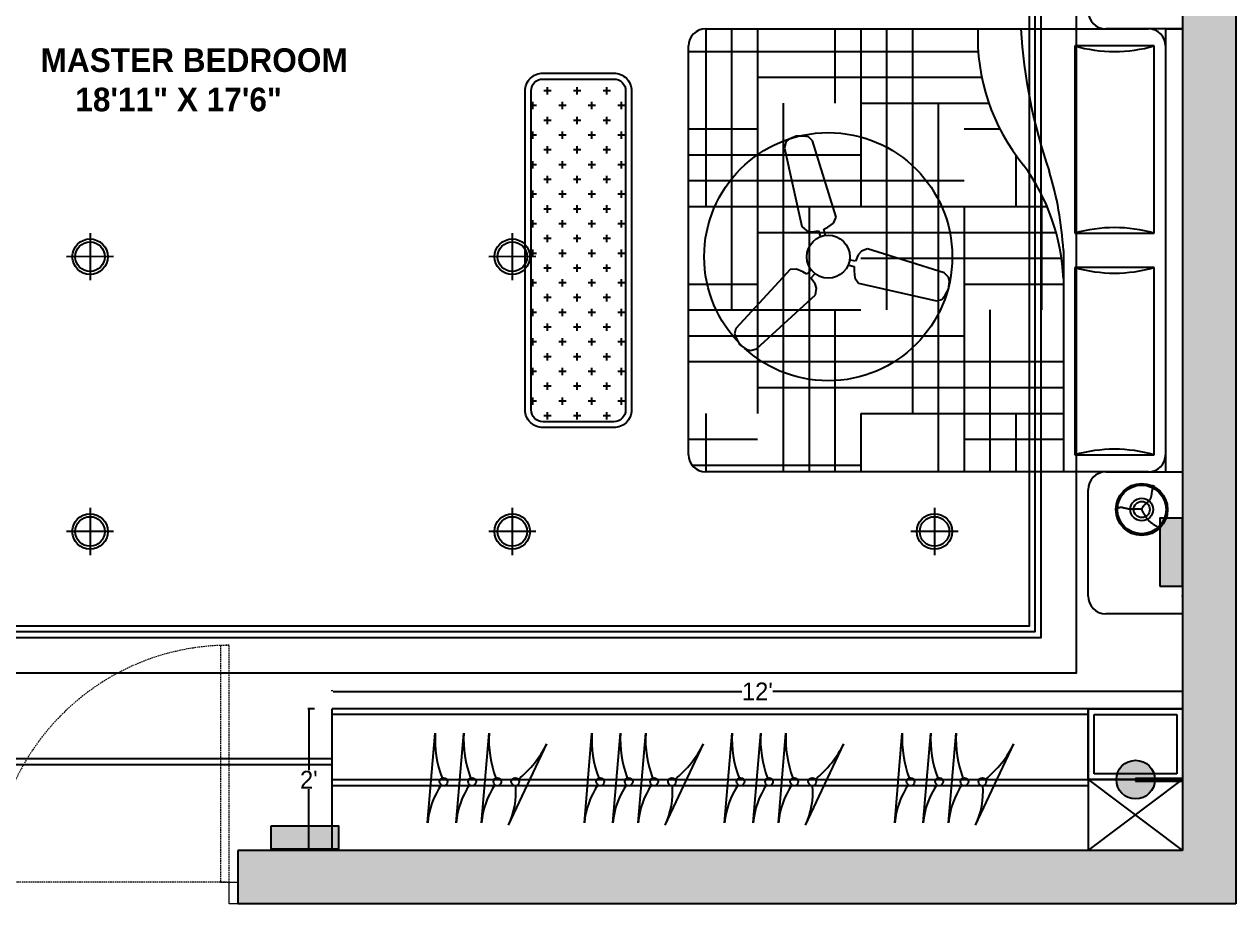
# Model space of a CAD drawing. Header units: inches. Extents: x 9636 to 21597, y -10243 to 557.
# Drawn here: x 16466.8 to 16672, y -7645.7 to -7496.8 of the extents above; entities that cross this region are included whole.
import ezdxf

# ---------------------------------------------------------------- set-up
doc = ezdxf.new("R2010")
doc.units = ezdxf.units.IN
doc.header["$MEASUREMENT"] = 0
doc.linetypes.add('DASHED2', pattern=[0.375, 0.25, -0.125])
doc.linetypes.add('HIDDEN', pattern=[0.375, 0.25, -0.125])
for name, color, linetype in [('A-Door-Frame', 1, 'Continuous'), ('A-Door-Swing', 8, 'HIDDEN'), ('IEL-HATCH-002', 7, 'Continuous'), ('TEFRİŞ', 11, 'Continuous'), ('THIET-BI', 21, 'Continuous')]:
    doc.layers.add(name, color=color, linetype=linetype)
doc.layers.add('Furniture', color=251, linetype='Continuous', lineweight=18)
doc.styles.add('HEMI', font='stylu.ttf')
doc.styles.add('MtXpl_Stylus_BT', font='')
doc.styles.get('MtXpl_Stylus_BT').set_extended_font_data('Stylus BT', bold=True)
pattern_1 = [(360, (11802.7, -2783.5), (744, 744), [744, -744]), (360, (11802.7, -2907.5), (744, 744), [744, -744]), (360, (11802.7, -3031.5), (744, 744), [744, -744]), (360, (11802.7, -3155.5), (744, 744), [744, -744]), (360, (11802.7, -3279.5), (744, 744), [744, -744]), (360, (11802.7, -3403.5), (744, 744), [744, -744]), (360, (11802.7, -3527.5), (744, 744), [744, -744]), (270, (12546.7, -2783.5), (-744, -744), [744, -744]), (270, (12670.7, -2783.5), (-744, -744), [744, -744]), (270, (12794.7, -2783.5), (-744, -744), [744, -744]), (270, (12918.7, -2783.5), (-744, -744), [744, -744]), (270, (13042.7, -2783.5), (-744, -744), [744, -744]), (270, (13166.7, -2783.5), (-744, -744), [744, -744]), (270, (13290.7, -2783.5), (-744, -744), [744, -744])]

# ---------------------------------------------------------------- blocks, each defined once
blk = doc.blocks.new('bhtrht')
at = {"layer": 'IEL-HATCH-002', "true_color": 0x939598, "transparency": 33554687}
h = blk.add_hatch(color=252, dxfattribs=at)
h.dxf.hatch_style = 1
h.paths.add_polyline_path([(12208.66, -5928.51), (12166.16, -5928.51), (12166.16, -6030.51), (12169.83, -6030.51), (12175.16, -6030.51), (12175.16, -5942.51), (12180.16, -5942.51), (12180.16, -5937.51), (12208.66, -5937.51)])
h.paths.add_polyline_path([(12316.66, -5928.51), (12292.66, -5928.51), (12292.66, -5937.51), (12316.66, -5937.51)])
h.paths.add_polyline_path([(12395.16, -5928.51), (12316.66, -5928.51), (12316.66, -6147.51), (12323.16, -6147.51), (12323.16, -5937.51), (12395.16, -5937.51)])
h.paths.add_polyline_path([(12424.16, -6147.51), (12400.16, -6147.51), (12400.16, -6033.51), (12396.5, -6033.51), (12395.16, -6033.51), (12395.16, -6147.51), (12323.16, -6147.51), (12316.66, -6147.51), (12316.66, -6156.51), (12323.16, -6156.51), (12395.16, -6156.51), (12424.16, -6156.51), (12424.16, -6152.84)])
h.paths.add_polyline_path([(12316.66, -6147.51), (12175.16, -6147.51), (12175.16, -6127.81), (12175.16, -6084.51), (12184.66, -6084.51), (12184.66, -6079.51), (12175.16, -6079.51), (12175.16, -6072.51), (12166.16, -6072.51), (12166.16, -6156.51), (12316.66, -6156.51)])
h.paths.add_polyline_path([(12636.16, -5928.51), (12606.56, -5928.51), (12606.56, -5937.51), (12627.16, -5937.51), (12627.16, -6129.51), (12627.16, -6135.51), (12627.16, -6147.51), (12467.16, -6147.51), (12467.16, -6156.51), (12636.16, -6156.51)])
h.paths.add_polyline_path([(12514.56, -5928.51), (12496.56, -5928.51), (12496.56, -5937.51), (12514.56, -5937.51)], flags=17)
h.paths.add_polyline_path([(12423.56, -5928.51), (12395.16, -5928.51), (12395.16, -6003.51), (12400.16, -6003.51), (12400.16, -5937.51), (12423.56, -5937.51)])
h = blk.add_hatch(dxfattribs=at)
h.set_pattern_fill('AR-PARQ1', color=252, scale=62, angle=-90)
h.set_pattern_definition(pattern_1)
h.paths.add_polyline_path([(12606.97, -6083.44), (12606.97, -6050.75, 0.147224), (12600.24, -6031.52, -0.185244), (12592.49, -6008.44), (12546.39, -6008.44, 0.414214), (12543.51, -6011.32), (12543.51, -6080.55, 0.414214), (12546.39, -6083.44)])
h = blk.add_hatch(dxfattribs=at)
h.set_pattern_fill('AR-PARQ1', color=252, scale=62, angle=-90)
h.set_pattern_definition(pattern_1)
h.paths.add_polyline_path([(12606.97, -6083.44), (12606.97, -6050.75, 0.147224), (12600.24, -6031.52, -0.185244), (12592.49, -6008.44), (12546.39, -6008.44, 0.414214), (12543.51, -6011.32), (12543.51, -6080.55, 0.414214), (12546.39, -6083.44)])
h = blk.add_hatch(dxfattribs=at)
h.set_pattern_fill('CROSS', color=252, scale=10, angle=90)
h.set_pattern_definition([(90, (13250.4628, -9323.7388), (-2.5, 2.5), [1.25, -3.75]), (180, (13251.0878, -9323.1138), (-2.5, -2.5), [1.25, -3.75])])
h.paths.add_polyline_path([(12518.85, -6016.94, 0.414214), (12516.85, -6018.94), (12516.85, -6072.94, 0.414214), (12518.85, -6074.94), (12530.85, -6074.94, 0.414214), (12532.85, -6072.94), (12532.85, -6018.94, 0.414214), (12530.85, -6016.94)])
at = {"color": 252, "true_color": 0x939598}
for p, q in [((12636.16, -5928.51), (12636.16, -6156.51)), ((12627.16, -5937.51), (12627.16, -6129.51)), ((12627.16, -5984.44), (12627.16, -6008.44)), ((12627.16, -6008.44), (12614.16, -6008.44)), ((12614.16, -6083.44), (12627.16, -6083.44)), ((12627.16, -6083.44), (12627.16, -6107.44)), ((12611.16, -6104.44), (12611.16, -6086.44)), ((12627.16, -6104.44), (12627.16, -6104.32)), ((12627.16, -6107.44), (12614.16, -6107.44)), ((12483.16, -6120.51), (12483.16, -6120.39)), ((12483.34, -6120.57), (12552.54, -6120.57)), ((12626.98, -6120.57), (12557.78, -6120.57)), ((12480.16, -6123.51), (12479.03, -6123.51)), ((12627.16, -6123.51), (12483.16, -6123.51)), ((12483.16, -6147.51), (12483.16, -6123.51)), ((12611.16, -6123.51), (12611.16, -6147.51)), ((12611.16, -6123.51), (12627.16, -6123.51)), ((12611.16, -6135.51), (12611.16, -6123.51)), ((12627.16, -6123.51), (12627.16, -6147.51)), ((12627.16, -6123.51), (12627.16, -6135.51)), ((12479.21, -6123.69), (12479.21, -6133.89)), ((12611.16, -6124.51), (12483.16, -6124.51)), ((12612.16, -6124.51), (12626.16, -6124.51)), ((12612.16, -6134.51), (12612.16, -6124.51)), ((12626.16, -6124.51), (12626.16, -6134.51)), ((12483.16, -6135.51), (12627.16, -6135.51)), ((12627.16, -6135.51), (12611.16, -6135.51)), ((12611.16, -6147.51), (12627.16, -6135.51)), ((12611.16, -6135.51), (12627.16, -6147.51)), ((12626.16, -6134.51), (12612.16, -6134.51)), ((12479.21, -6147.33), (12479.21, -6137.13)), ((12483.16, -6136.51), (12611.16, -6136.51)), ((12627.16, -6147.51), (12467.16, -6147.51)), ((12467.16, -6147.51), (12467.16, -6156.51)), ((12480.16, -6147.51), (12479.03, -6147.51)), ((12636.16, -6156.51), (12467.16, -6156.51))]:
    blk.add_line(p, q, dxfattribs=at)
at = {"color": 252, "linetype": 'ByBlock', "true_color": 0x939598}
for p, q in [((12546.39, -6008.44), (12621.39, -6008.44)), ((12624.28, -6008.44), (12624.28, -6083.44)), ((12624.28, -6008.44), (12627.16, -6008.44)), ((12627.16, -6008.44), (12627.16, -6083.44)), ((12543.51, -6080.55), (12543.51, -6011.32)), ((12622.36, -6011.32), (12608.89, -6011.32)), ((12608.89, -6011.32), (12608.89, -6043.05)), ((12622.36, -6043.05), (12622.36, -6011.32)), ((12608.89, -6043.05), (12622.36, -6043.05)), ((12606.97, -6045.94), (12606.97, -6083.44)), ((12608.89, -6048.82), (12608.89, -6080.55)), ((12622.36, -6048.82), (12608.89, -6048.82)), ((12622.36, -6080.55), (12622.36, -6048.82)), ((12608.89, -6080.55), (12622.36, -6080.55)), ((12621.39, -6083.44), (12546.39, -6083.44)), ((12624.28, -6083.44), (12627.16, -6083.44))]:
    blk.add_line(p, q, dxfattribs=at)
at = {"color": 252, "true_color": 0x939598}
for points in [[(12518.85, -6015.94), (12530.85, -6015.94, -0.414214), (12533.85, -6018.94), (12533.85, -6072.94, -0.414214), (12530.85, -6075.94), (12518.85, -6075.94, -0.414214), (12515.85, -6072.94), (12515.85, -6018.94, -0.414214)], [(12518.85, -6016.94), (12530.85, -6016.94, -0.414214), (12532.85, -6018.94), (12532.85, -6072.94, -0.414214), (12530.85, -6074.94), (12518.85, -6074.94, -0.414214), (12516.85, -6072.94), (12516.85, -6018.94, -0.414214)]]:
    blk.add_lwpolyline(points, format="xyb", close=True, dxfattribs=at)
for centre, start, end in [((12614.16, -6005.44), 180, 270), ((12614.16, -6086.44), 90, 180), ((12614.16, -6104.44), 180, 270)]:
    blk.add_arc(centre, 3, start, end, dxfattribs=at)
at = {"color": 252, "linetype": 'ByBlock', "true_color": 0x939598}
for centre, radius, start, end in [((12546.39, -6011.32), 2.88, 90, 180), ((12626.44, -6009.88), 33.98, 177.5673, 219.5461), ((12688.3, -6003.23), 88.69, 183.3665, 199.2534), ((12621.39, -6011.32), 2.88, 0, 90), ((12615.62, -5988.25), 24.04, 253.7398, 286.2602), ((12571.66, -6052.31), 35.35, 2.5398, 36.0403), ((12549.48, -6049.26), 57.59, 3.3065, 16.9429), ((12615.62, -6066.13), 24.04, 73.7398, 106.2602), ((12615.62, -6025.75), 24.04, 253.7398, 286.2602), ((12615.62, -6103.63), 24.04, 73.7398, 106.2602), ((12546.39, -6080.55), 2.88, 180, 270), ((12621.39, -6080.55), 2.88, 270, 0)]:
    blk.add_arc(centre, radius, start, end, dxfattribs=at)
at = {"color": 252, "true_color": 0x939598}
for points in [[(12626.98, -6104.47), (12626.98, -6104.53), (12627.16, -6104.5)], [(12483.34, -6120.54), (12483.34, -6120.6), (12483.16, -6120.57)], [(12479.18, -6123.69), (12479.24, -6123.69), (12479.21, -6123.51)], [(12479.18, -6147.33), (12479.24, -6147.33), (12479.21, -6147.51)]]:
    blk.add_solid(points, dxfattribs=at)
at = {"layer": 'A-Door-Frame', "color": 252, "lineweight": 5, "true_color": 0x939598}
blk.add_line((12467.16, -6156.51), (12467.16, -6152.84), dxfattribs=at)
blk.add_lwpolyline([(12467.16, -6156.51), (12465.7, -6156.51), (12465.7, -6152.84), (12467.16, -6152.84)], dxfattribs=at)
at = {"layer": 'A-Door-Swing', "color": 252, "linetype": 'DASHED2', "lineweight": 5, "true_color": 0x939598}
blk.add_line((12465.34, -6152.84), (12425.27, -6152.84), dxfattribs=at)
blk.add_lwpolyline([(12465.7, -6152.84), (12465.7, -6112.78), (12464.23, -6112.78), (12464.23, -6152.84)], close=True, dxfattribs=at)
blk.add_arc((12465.7, -6152.84), 40.07, 90, 180, dxfattribs=at)
at = {"layer": 'Furniture', "color": 252, "lineweight": -2, "true_color": 0x939598}
for p, q in [((12499.33, -6142.82), (12500.61, -6127.62)), ((12504.16, -6142.82), (12505.44, -6127.62)), ((12508.44, -6142.82), (12509.72, -6127.62)), ((12525.86, -6142.82), (12527.15, -6127.62)), ((12530.69, -6142.82), (12531.97, -6127.62)), ((12534.97, -6142.82), (12536.25, -6127.62)), ((12549.61, -6142.82), (12550.9, -6127.62)), ((12554.44, -6142.82), (12555.72, -6127.62)), ((12558.72, -6142.82), (12560, -6127.62)), ((12578.42, -6142.82), (12579.7, -6127.62)), ((12583.25, -6142.82), (12584.53, -6127.62)), ((12587.53, -6142.82), (12588.81, -6127.62)), ((12513.02, -6143.24), (12519.51, -6129.43)), ((12539.55, -6143.24), (12546.04, -6129.43)), ((12563.3, -6143.24), (12569.79, -6129.43)), ((12592.11, -6143.24), (12598.6, -6129.43))]:
    blk.add_line(p, q, dxfattribs=at)
for centre in [(12502.02, -6135.87), (12506.85, -6135.87), (12511.13, -6135.87), (12514.17, -6135.87), (12528.56, -6135.87), (12533.38, -6135.87), (12537.66, -6135.87), (12540.7, -6135.87), (12552.3, -6135.87), (12557.13, -6135.87), (12561.41, -6135.87), (12564.45, -6135.87), (12581.11, -6135.87), (12585.94, -6135.87), (12590.22, -6135.87), (12593.25, -6135.87)]:
    blk.add_circle(centre, 0.673, dxfattribs=at)
for centre, radius, start, end in [((12519.2, -6128.69), 18.62, 176.6903, 200.6016), ((12524.03, -6128.69), 18.62, 176.6903, 200.6016), ((12528.31, -6128.69), 18.62, 176.6903, 200.6016), ((12545.73, -6128.69), 18.62, 176.6903, 200.6016), ((12550.56, -6128.69), 18.62, 176.6903, 200.6016), ((12554.84, -6128.69), 18.62, 176.6903, 200.6016), ((12569.48, -6128.69), 18.62, 176.6903, 200.6016), ((12574.31, -6128.69), 18.62, 176.6903, 200.6016), ((12578.59, -6128.69), 18.62, 176.6903, 200.6016), ((12598.29, -6128.69), 18.62, 176.6903, 200.6016), ((12603.12, -6128.69), 18.62, 176.6903, 200.6016), ((12607.4, -6128.69), 18.62, 176.6903, 200.6016), ((12502.88, -6121.07), 18.62, 309.3984, 333.3097), ((12529.41, -6121.07), 18.62, 309.3984, 333.3097), ((12553.16, -6121.07), 18.62, 309.3984, 333.3097), ((12581.97, -6121.07), 18.62, 309.3984, 333.3097), ((12512.48, -6143.91), 13.19, 145.3487, 175.2486), ((12517.3, -6143.91), 13.19, 145.3487, 175.2486), ((12521.58, -6143.91), 13.19, 145.3487, 175.2486), ((12501.09, -6137.61), 13.19, 334.7514, 4.6513), ((12539.01, -6143.91), 13.19, 145.3487, 175.2486), ((12543.84, -6143.91), 13.19, 145.3487, 175.2486), ((12548.12, -6143.91), 13.19, 145.3487, 175.2486), ((12527.62, -6137.61), 13.19, 334.7514, 4.6513), ((12562.76, -6143.91), 13.19, 145.3487, 175.2486), ((12567.59, -6143.91), 13.19, 145.3487, 175.2486), ((12571.87, -6143.91), 13.19, 145.3487, 175.2486), ((12551.37, -6137.61), 13.19, 334.7514, 4.6513), ((12591.57, -6143.91), 13.19, 145.3487, 175.2486), ((12596.39, -6143.91), 13.19, 145.3487, 175.2486), ((12600.67, -6143.91), 13.19, 145.3487, 175.2486), ((12580.18, -6137.61), 13.19, 334.7514, 4.6513)]:
    blk.add_arc(centre, radius, start, end, dxfattribs=at)
at = {"layer": 'IEL-HATCH-002', "color": 252, "linetype": 'Continuous', "true_color": 0x939598, "transparency": 33554687}
for p, q in [((12546.41, -6008.44), (12546.41, -6038.52)), ((12550.79, -6008.44), (12550.79, -6056.02)), ((12555.16, -6008.44), (12555.16, -6073.52)), ((12568.29, -6008.44), (12568.29, -6021.02)), ((12572.66, -6008.44), (12572.66, -6038.52)), ((12577.04, -6008.44), (12577.04, -6056.02)), ((12581.41, -6008.44), (12581.41, -6073.52)), ((12543.51, -6012.27), (12592.55, -6012.27)), ((12555.16, -6016.64), (12593.14, -6016.64)), ((12559.54, -6021.02), (12559.54, -6083.44)), ((12572.66, -6021.02), (12594.34, -6021.02)), ((12585.79, -6021.02), (12585.79, -6083.44)), ((12543.51, -6025.39), (12555.16, -6025.39)), ((12590.16, -6025.39), (12596.21, -6025.39)), ((12543.51, -6029.77), (12572.66, -6029.77)), ((12598.91, -6029.8), (12598.91, -6038.52)), ((12543.51, -6034.14), (12590.16, -6034.14)), ((12603.29, -6036.54), (12603.29, -6056.02)), ((12543.51, -6038.52), (12604.2, -6038.52)), ((12563.91, -6038.52), (12563.91, -6083.44)), ((12590.16, -6038.52), (12590.16, -6083.44)), ((12555.16, -6042.89), (12605.73, -6042.89)), ((12572.66, -6047.27), (12606.64, -6047.27)), ((12543.51, -6051.64), (12555.16, -6051.64)), ((12590.16, -6051.64), (12606.97, -6051.64)), ((12543.51, -6056.02), (12572.66, -6056.02)), ((12568.29, -6056.02), (12568.29, -6083.44)), ((12594.54, -6056.02), (12594.54, -6083.44)), ((12543.51, -6060.39), (12590.16, -6060.39)), ((12543.51, -6064.77), (12606.97, -6064.77)), ((12555.16, -6069.14), (12606.97, -6069.14)), ((12546.41, -6073.52), (12546.41, -6083.44)), ((12572.66, -6073.52), (12572.66, -6083.44)), ((12572.66, -6073.52), (12606.97, -6073.52)), ((12598.91, -6073.52), (12598.91, -6083.44)), ((12543.51, -6077.89), (12555.16, -6077.89)), ((12590.16, -6077.89), (12606.97, -6077.89)), ((12544.07, -6082.27), (12572.66, -6082.27))]:
    blk.add_line(p, q, dxfattribs=at)
at = {"layer": 'TEFRİŞ', "color": 252, "linetype": 'Continuous', "true_color": 0x939598}
for p, q in [((12622.02, -6086.63), (12622.04, -6086.54)), ((12622.02, -6086.63), (12622.04, -6086.54)), ((12622.04, -6086.54), (12622.06, -6086.46)), ((12622.04, -6086.54), (12622.06, -6086.46)), ((12622.06, -6086.46), (12622.08, -6086.37)), ((12622.06, -6086.46), (12622.08, -6086.37)), ((12622.08, -6086.37), (12622.11, -6086.27)), ((12622.08, -6086.37), (12622.11, -6086.27)), ((12622.11, -6086.27), (12622.14, -6086.18)), ((12622.11, -6086.27), (12622.14, -6086.18)), ((12622.14, -6086.18), (12622.17, -6086.08)), ((12622.14, -6086.18), (12622.17, -6086.08)), ((12622.17, -6086.08), (12622.21, -6085.98)), ((12622.17, -6086.08), (12622.21, -6085.98)), ((12622.21, -6085.98), (12622.25, -6085.89)), ((12622.21, -6085.98), (12622.25, -6085.89)), ((12622.25, -6085.89), (12622.29, -6085.8)), ((12622.25, -6085.89), (12622.29, -6085.8)), ((12622.29, -6085.8), (12622.34, -6085.72)), ((12622.29, -6085.8), (12622.34, -6085.72)), ((12622.34, -6085.72), (12622.39, -6085.65)), ((12622.34, -6085.72), (12622.39, -6085.65)), ((12621.02, -6088.73), (12621.11, -6088.65)), ((12621.02, -6088.73), (12621.11, -6088.65)), ((12621.11, -6088.65), (12621.19, -6088.58)), ((12621.11, -6088.65), (12621.19, -6088.58)), ((12621.19, -6088.58), (12621.27, -6088.51)), ((12621.19, -6088.58), (12621.27, -6088.51)), ((12621.27, -6088.51), (12621.35, -6088.44)), ((12621.27, -6088.51), (12621.35, -6088.44)), ((12621.35, -6088.44), (12621.42, -6088.37)), ((12621.35, -6088.44), (12621.42, -6088.37)), ((12621.42, -6088.37), (12621.49, -6088.3)), ((12621.42, -6088.37), (12621.49, -6088.3)), ((12621.49, -6088.3), (12621.55, -6088.24)), ((12621.49, -6088.3), (12621.55, -6088.24)), ((12621.55, -6088.24), (12621.6, -6088.17)), ((12621.55, -6088.24), (12621.6, -6088.17)), ((12621.6, -6088.17), (12621.65, -6088.1)), ((12621.6, -6088.17), (12621.65, -6088.1)), ((12621.65, -6088.1), (12621.7, -6088.03)), ((12621.65, -6088.1), (12621.7, -6088.03)), ((12621.7, -6088.03), (12621.73, -6087.96)), ((12621.7, -6088.03), (12621.73, -6087.96)), ((12621.73, -6087.96), (12621.77, -6087.89)), ((12621.73, -6087.96), (12621.77, -6087.89)), ((12621.77, -6087.89), (12621.8, -6087.82)), ((12621.77, -6087.89), (12621.8, -6087.82)), ((12621.8, -6087.82), (12621.83, -6087.74)), ((12621.8, -6087.82), (12621.83, -6087.74)), ((12621.83, -6087.74), (12621.85, -6087.67)), ((12621.83, -6087.74), (12621.85, -6087.67)), ((12621.85, -6087.67), (12621.87, -6087.6)), ((12621.85, -6087.67), (12621.87, -6087.6)), ((12621.87, -6087.6), (12621.89, -6087.52)), ((12621.87, -6087.6), (12621.89, -6087.52)), ((12621.89, -6087.52), (12621.9, -6087.45)), ((12621.89, -6087.52), (12621.9, -6087.45)), ((12621.9, -6087.45), (12621.92, -6087.38)), ((12621.9, -6087.45), (12621.92, -6087.38)), ((12621.92, -6087.38), (12621.93, -6087.3)), ((12621.92, -6087.38), (12621.93, -6087.3)), ((12621.93, -6087.3), (12621.94, -6087.23)), ((12621.93, -6087.3), (12621.94, -6087.23)), ((12621.94, -6087.15), (12621.95, -6087.08)), ((12621.94, -6087.15), (12621.95, -6087.08)), ((12621.94, -6087.23), (12621.94, -6087.15)), ((12621.94, -6087.23), (12621.94, -6087.15)), ((12621.95, -6087.08), (12621.96, -6087.01)), ((12621.95, -6087.08), (12621.96, -6087.01)), ((12621.96, -6087.01), (12621.97, -6086.93)), ((12621.96, -6087.01), (12621.97, -6086.93)), ((12621.97, -6086.93), (12621.98, -6086.86)), ((12621.97, -6086.93), (12621.98, -6086.86)), ((12621.98, -6086.86), (12621.99, -6086.78)), ((12621.98, -6086.86), (12621.99, -6086.78)), ((12621.99, -6086.78), (12622.01, -6086.71)), ((12621.99, -6086.78), (12622.01, -6086.71)), ((12622.01, -6086.71), (12622.02, -6086.63)), ((12622.01, -6086.71), (12622.02, -6086.63)), ((12615.86, -6089.69), (12615.72, -6089.73)), ((12615.86, -6089.69), (12615.72, -6089.73)), ((12615.99, -6089.64), (12615.86, -6089.69)), ((12615.99, -6089.64), (12615.86, -6089.69)), ((12616.11, -6089.6), (12615.99, -6089.64)), ((12616.11, -6089.6), (12615.99, -6089.64)), ((12616.24, -6089.56), (12616.11, -6089.6)), ((12616.24, -6089.56), (12616.11, -6089.6)), ((12616.36, -6089.52), (12616.24, -6089.56)), ((12616.36, -6089.52), (12616.24, -6089.56)), ((12616.47, -6089.49), (12616.36, -6089.52)), ((12616.47, -6089.49), (12616.36, -6089.52)), ((12616.58, -6089.47), (12616.47, -6089.49)), ((12616.58, -6089.47), (12616.47, -6089.49)), ((12616.68, -6089.46), (12616.58, -6089.47)), ((12616.68, -6089.46), (12616.58, -6089.47)), ((12616.77, -6089.46), (12616.68, -6089.46)), ((12616.77, -6089.46), (12616.68, -6089.46)), ((12616.87, -6089.47), (12616.77, -6089.46)), ((12616.87, -6089.47), (12616.77, -6089.46)), ((12616.95, -6089.48), (12616.87, -6089.47)), ((12616.95, -6089.48), (12616.87, -6089.47)), ((12617.04, -6089.49), (12616.95, -6089.48)), ((12617.04, -6089.49), (12616.95, -6089.48)), ((12617.12, -6089.51), (12617.04, -6089.49)), ((12617.12, -6089.51), (12617.04, -6089.49)), ((12617.2, -6089.54), (12617.12, -6089.51)), ((12617.2, -6089.54), (12617.12, -6089.51)), ((12617.28, -6089.56), (12617.2, -6089.54)), ((12617.28, -6089.56), (12617.2, -6089.54)), ((12617.36, -6089.58), (12617.28, -6089.56)), ((12617.36, -6089.58), (12617.28, -6089.56)), ((12617.44, -6089.6), (12617.36, -6089.58)), ((12617.44, -6089.6), (12617.36, -6089.58)), ((12617.52, -6089.62), (12617.44, -6089.6)), ((12617.52, -6089.62), (12617.44, -6089.6)), ((12617.6, -6089.64), (12617.52, -6089.62)), ((12617.6, -6089.64), (12617.52, -6089.62)), ((12617.68, -6089.65), (12617.6, -6089.64)), ((12617.68, -6089.65), (12617.6, -6089.64)), ((12617.76, -6089.67), (12617.68, -6089.65)), ((12617.76, -6089.67), (12617.68, -6089.65)), ((12617.84, -6089.68), (12617.76, -6089.67)), ((12617.84, -6089.68), (12617.76, -6089.67)), ((12617.91, -6089.7), (12617.84, -6089.68)), ((12617.91, -6089.7), (12617.84, -6089.68)), ((12617.99, -6089.71), (12617.91, -6089.7)), ((12617.99, -6089.71), (12617.91, -6089.7)), ((12618.07, -6089.72), (12617.99, -6089.71)), ((12618.07, -6089.72), (12617.99, -6089.71)), ((12618.14, -6089.73), (12618.07, -6089.72)), ((12618.14, -6089.73), (12618.07, -6089.72)), ((12618.22, -6089.73), (12618.14, -6089.73)), ((12618.22, -6089.73), (12618.14, -6089.73)), ((12618.29, -6089.74), (12618.22, -6089.73)), ((12618.29, -6089.74), (12618.22, -6089.73)), ((12618.37, -6089.74), (12618.29, -6089.74)), ((12618.37, -6089.74), (12618.29, -6089.74)), ((12618.45, -6089.74), (12618.37, -6089.74)), ((12618.45, -6089.74), (12618.37, -6089.74)), ((12618.53, -6089.75), (12618.45, -6089.74)), ((12618.53, -6089.75), (12618.45, -6089.74)), ((12618.61, -6089.74), (12618.53, -6089.75)), ((12618.61, -6089.74), (12618.53, -6089.75)), ((12618.69, -6089.74), (12618.61, -6089.74)), ((12618.69, -6089.74), (12618.61, -6089.74)), ((12618.78, -6089.74), (12618.69, -6089.74)), ((12618.78, -6089.74), (12618.69, -6089.74)), ((12618.86, -6089.74), (12618.78, -6089.74)), ((12618.86, -6089.74), (12618.78, -6089.74)), ((12618.95, -6089.74), (12618.86, -6089.74)), ((12618.95, -6089.74), (12618.86, -6089.74)), ((12619.04, -6089.73), (12618.95, -6089.74)), ((12619.04, -6089.73), (12618.95, -6089.74)), ((12619.14, -6089.73), (12619.04, -6089.73)), ((12619.14, -6089.73), (12619.04, -6089.73)), ((12619.23, -6089.73), (12619.14, -6089.73)), ((12619.23, -6089.73), (12619.14, -6089.73)), ((12619.33, -6089.74), (12619.23, -6089.73)), ((12619.33, -6089.74), (12619.23, -6089.73)), ((12619.44, -6089.74), (12619.33, -6089.74)), ((12619.44, -6089.74), (12619.33, -6089.74)), ((12619.56, -6089.74), (12619.44, -6089.74)), ((12619.56, -6089.74), (12619.44, -6089.74)), ((12619.68, -6089.74), (12619.56, -6089.74)), ((12619.68, -6089.74), (12619.56, -6089.74)), ((12619.83, -6089.74), (12619.68, -6089.74)), ((12619.83, -6089.74), (12619.68, -6089.74)), ((12619.99, -6089.74), (12619.83, -6089.74)), ((12619.99, -6089.74), (12619.83, -6089.74)), ((12620.17, -6089.73), (12619.99, -6089.74)), ((12620.17, -6089.73), (12619.99, -6089.74)), ((12620.11, -6089.62), (12620.21, -6089.82)), ((12620.11, -6089.62), (12620.21, -6089.82)), ((12620.38, -6089.71), (12620.17, -6089.73)), ((12620.38, -6089.71), (12620.17, -6089.73)), ((12620.18, -6089.81), (12620.29, -6089.6)), ((12620.18, -6089.81), (12620.29, -6089.6)), ((12620.21, -6089.82), (12620.3, -6089.99)), ((12620.21, -6089.82), (12620.3, -6089.99)), ((12620.29, -6089.6), (12620.4, -6089.42)), ((12620.29, -6089.6), (12620.4, -6089.42)), ((12620.3, -6089.99), (12620.38, -6090.14)), ((12620.3, -6089.99), (12620.38, -6090.14)), ((12620.38, -6090.14), (12620.45, -6090.28)), ((12620.38, -6090.14), (12620.45, -6090.28)), ((12620.4, -6089.42), (12620.51, -6089.27)), ((12620.4, -6089.42), (12620.51, -6089.27)), ((12620.45, -6090.28), (12620.53, -6090.4)), ((12620.45, -6090.28), (12620.53, -6090.4)), ((12620.51, -6089.27), (12620.62, -6089.13)), ((12620.51, -6089.27), (12620.62, -6089.13)), ((12620.53, -6090.4), (12620.59, -6090.51)), ((12620.53, -6090.4), (12620.59, -6090.51)), ((12620.59, -6090.51), (12620.65, -6090.61)), ((12620.59, -6090.51), (12620.65, -6090.61)), ((12620.62, -6089.13), (12620.72, -6089.01)), ((12620.62, -6089.13), (12620.72, -6089.01)), ((12620.65, -6090.61), (12620.71, -6090.7)), ((12620.65, -6090.61), (12620.71, -6090.7)), ((12620.71, -6090.7), (12620.76, -6090.79)), ((12620.71, -6090.7), (12620.76, -6090.79)), ((12620.72, -6089.01), (12620.83, -6088.91)), ((12620.72, -6089.01), (12620.83, -6088.91)), ((12620.83, -6088.91), (12620.92, -6088.82)), ((12620.83, -6088.91), (12620.92, -6088.82)), ((12620.92, -6088.82), (12621.02, -6088.73)), ((12620.92, -6088.82), (12621.02, -6088.73)), ((12620.76, -6090.79), (12620.81, -6090.87)), ((12620.76, -6090.79), (12620.81, -6090.87)), ((12620.81, -6090.87), (12620.86, -6090.95)), ((12620.81, -6090.87), (12620.86, -6090.95)), ((12620.86, -6090.95), (12620.91, -6091.03)), ((12620.86, -6090.95), (12620.91, -6091.03)), ((12620.91, -6091.03), (12620.96, -6091.1)), ((12620.91, -6091.03), (12620.96, -6091.1)), ((12620.96, -6091.1), (12621, -6091.18)), ((12620.96, -6091.1), (12621, -6091.18)), ((12621, -6091.18), (12621.05, -6091.25)), ((12621, -6091.18), (12621.05, -6091.25)), ((12621.05, -6091.25), (12621.1, -6091.32)), ((12621.05, -6091.25), (12621.1, -6091.32)), ((12621.1, -6091.32), (12621.16, -6091.38)), ((12621.1, -6091.32), (12621.16, -6091.38)), ((12621.16, -6091.38), (12621.21, -6091.45)), ((12621.16, -6091.38), (12621.21, -6091.45)), ((12621.21, -6091.45), (12621.27, -6091.51)), ((12621.21, -6091.45), (12621.27, -6091.51)), ((12621.27, -6091.51), (12621.33, -6091.58)), ((12621.27, -6091.51), (12621.33, -6091.58)), ((12621.33, -6091.58), (12621.4, -6091.64)), ((12621.33, -6091.58), (12621.4, -6091.64)), ((12621.4, -6091.64), (12621.46, -6091.7)), ((12621.4, -6091.64), (12621.46, -6091.7)), ((12621.46, -6091.7), (12621.53, -6091.76)), ((12621.46, -6091.7), (12621.53, -6091.76)), ((12621.53, -6091.76), (12621.6, -6091.82)), ((12621.53, -6091.76), (12621.6, -6091.82)), ((12621.6, -6091.82), (12621.68, -6091.88)), ((12621.6, -6091.82), (12621.68, -6091.88)), ((12621.68, -6091.88), (12621.75, -6091.94)), ((12621.68, -6091.88), (12621.75, -6091.94)), ((12621.75, -6091.94), (12621.83, -6092)), ((12621.75, -6091.94), (12621.83, -6092)), ((12621.83, -6092), (12621.92, -6092.06)), ((12621.83, -6092), (12621.92, -6092.06)), ((12621.92, -6092.06), (12622, -6092.13)), ((12621.92, -6092.06), (12622, -6092.13)), ((12622, -6092.13), (12622.1, -6092.19)), ((12622, -6092.13), (12622.1, -6092.19)), ((12622.1, -6092.19), (12622.19, -6092.26)), ((12622.1, -6092.19), (12622.19, -6092.26)), ((12622.19, -6092.26), (12622.3, -6092.33)), ((12622.19, -6092.26), (12622.3, -6092.33)), ((12622.3, -6092.33), (12622.41, -6092.4)), ((12622.3, -6092.33), (12622.41, -6092.4)), ((12622.41, -6092.4), (12622.52, -6092.48)), ((12622.41, -6092.4), (12622.52, -6092.48)), ((12622.52, -6092.48), (12622.65, -6092.57)), ((12622.52, -6092.48), (12622.65, -6092.57)), ((12622.65, -6092.57), (12622.78, -6092.67)), ((12622.65, -6092.57), (12622.78, -6092.67)), ((12622.78, -6092.67), (12622.93, -6092.78)), ((12622.78, -6092.67), (12622.93, -6092.78)), ((12622.93, -6092.78), (12623.08, -6092.9)), ((12622.93, -6092.78), (12623.08, -6092.9)), ((12623.08, -6092.9), (12623.25, -6093.04)), ((12623.08, -6092.9), (12623.25, -6093.04)), ((12623.25, -6093.04), (12623.43, -6093.19)), ((12623.25, -6093.04), (12623.43, -6093.19))]:
    blk.add_line(p, q, dxfattribs=at)
for major_axis, start_param, end_param in [((-3.1, -3.1), 3.926991, 10.210176), ((-2.91, 2.91), 5.497787, 11.780972), ((-2.91, 2.91), 5.497787, 11.780972), ((-1.36, 1.36), 5.497787, 11.780972), ((-1.36, 1.36), 5.497787, 11.780972), ((-0.969, 0.969), 5.497787, 11.780972), ((-0.969, 0.969), 5.497787, 11.780972)]:
    blk.add_ellipse((12620.24, -6089.79), major_axis=major_axis, ratio=1, start_param=start_param, end_param=end_param, dxfattribs=at)
at = {"color": 252, "true_color": 0x939598, "style": 'MtXpl_Stylus_BT'}
for s, p in [('MASTER BEDROOM', (12433.79, -6015.75)), ('18\'11" X 17\'6"', (12439.67, -6022.41))]:
    blk.add_text(s, height=4, rotation=0.0094, dxfattribs=at).set_placement(p)
at = {"color": 252, "true_color": 0x939598, "char_height": 3, "attachment_point": 5, "style": 'HEMI'}
for s, insert in [("\\A1;12'", (12555.16, -6120.57)), ("\\A1;2'", (12479.21, -6135.51))]:
    blk.add_mtext(s, dxfattribs=dict(at, insert=insert))
blk = doc.blocks.new('HT')
at = {"layer": 'IEL-HATCH-002', "true_color": 0xf7f281, "transparency": 33554687}
h = blk.add_hatch(color=51, dxfattribs=at)
h.dxf.hatch_style = 1
h.paths.add_polyline_path([(4618.55, 566.68, 0.962396), (4625.07, 566.43), (4621.82, 566.43), (4621.82, 566.93), (4625.07, 566.93, 0.962396)])
for p, q in [((4621.82, 566.93), (4629.77, 566.93)), ((4621.82, 566.93), (4621.82, 566.43)), ((4621.82, 566.43), (4629.77, 566.43)), ((4629.77, 566.93), (4629.77, 566.43))]:
    blk.add_line(p, q)
blk.add_circle((4621.82, 566.68), 3.27)
blk = doc.blocks.new('WGGG')
at = {"layer": 'IEL-HATCH-002', "transparency": 33554687}
h = blk.add_hatch(color=5, dxfattribs=at)
h.dxf.hatch_style = 1
h.paths.add_polyline_path([(4623.51, 516.19), (4635.02, 516.19), (4635.02, 520.02), (4623.51, 520.02)])
blk.add_lwpolyline([(4623.51, 520.02), (4623.51, 516.19), (4635.02, 516.19), (4635.02, 520.02)], close=True)
blk = doc.blocks.new('5ryh')
at = {"layer": 'IEL-HATCH-002', "true_color": 0x139b48, "transparency": 33554687}
h = blk.add_hatch(color=114, dxfattribs=at)
h.dxf.hatch_style = 1
h.paths.add_polyline_path([(6507.8, -1186.94), (6501.8, -1186.94), (6501.8, -1188.94), (6507.8, -1188.94)])
blk.add_lwpolyline([(6507.8, -1188.94), (6507.8, -1186.94), (6501.8, -1186.94), (6501.8, -1188.94)], close=True)
blk = doc.blocks.new('ger')
at = {"color": 5}
for p, q in [((6473.06, -970.68), (6473.07, -978.68)), ((6469.07, -974.68), (6477.07, -974.68))]:
    blk.add_line(p, q, dxfattribs=at)
for radius in [3, 2.5]:
    blk.add_circle((6473.07, -974.68), radius, dxfattribs=at)
blk = doc.blocks.new('A$C1C43440E')
at = {"layer": 'THIET-BI', "color": 18, "true_color": 0x000000}
for p, q in [((143.8, 581.1), (139.5, 564.2)), ((152.8, 589.3), (143.8, 581.1)), ((172.3, 598), (152.8, 589.3)), ((191.8, 598.2), (172.3, 598)), ((207, 596.1), (191.8, 598.2)), ((217.6, 585.2), (207, 596.1)), ((283.9, 371.8), (217.6, 585.2)), ((139.5, 564.2), (187.9, 346)), ((187.9, 346), (202.2, 334.1)), ((249.5, 338.4), (260.9, 344.5)), ((254.3, 320.4), (249.5, 338.4)), ((260.9, 344.5), (276.4, 355.5)), ((276.4, 355.5), (283.9, 371.8)), ((202.2, 334.1), (215.2, 331.5)), ((215.2, 331.5), (234.9, 334.1)), ((234.9, 334.1), (240, 316.6)), ((354.4, 277.5), (345.6, 267.6)), ((371.8, 284), (354.4, 277.5)), ((585, 216.8), (371.8, 284)), ((316.5, 239.3), (334.4, 234.5)), ((338, 249.3), (320.3, 253.6)), ((345.6, 267.6), (338, 249.3)), ((155.8, 226), (4.2, 61.9)), ((173.7, 227.6), (155.8, 226)), ((191, 219.7), (173.7, 227.6)), ((202, 212.9), (191, 219.7)), ((215.1, 226), (202, 212.9)), ((213, 202.4), (225.6, 215.5)), ((334.4, 234.5), (334, 221.5)), ((334, 221.5), (335.9, 202.6)), ((597.5, 204.6), (585, 216.8)), ((600.1, 192.8), (597.5, 204.6)), ((225.1, 186.7), (213, 202.4)), ((229.3, 174.1), (225.1, 186.7)), ((226.1, 155.7), (229.3, 174.1)), ((335.9, 202.6), (346.1, 188)), ((346.1, 188), (564.1, 138.7)), ((588.3, 154.5), (597.8, 171.5)), ((597.8, 171.5), (600.1, 192.8)), ((61.4, 4.7), (226.1, 155.7)), ((564.1, 138.7), (578.9, 142.4)), ((578.9, 142.4), (588.3, 154.5)), ((4.2, 61.9), (0, 47.2)), ((0, 47.2), (5.8, 33)), ((5.8, 33), (15.7, 16.3)), ((15.7, 16.3), (33.1, 3.7)), ((33.1, 3.7), (44.6, 0)), ((44.6, 0), (61.4, 4.7))]:
    blk.add_line(p, q, dxfattribs=at)
blk.add_circle((262, 261.9), 60, dxfattribs=at)
blk = doc.blocks.new('3r')
blk.add_circle((6568.27, -1060.41), 21)
at = {"layer": 'THIET-BI', "xscale": 0.06069589590044594, "yscale": 0.06069589590044594, "zscale": 0.06069589590044594}
blk.add_blockref('A$C1C43440E', (6552.37, -1076.31), dxfattribs=at)

msp = doc.modelspace()

# ---------------------------------------------------------------- linework, layer by layer
for points in [[(16453.98, -7465.68), (16644.98, -7465.68), (16644.98, -7606.68), (16453.98, -7606.68)], [(16459.98, -7471.68), (16638.98, -7471.68), (16638.98, -7600.68), (16459.98, -7600.68)]]:
    msp.add_lwpolyline(points, close=True)
at = {"color": 41, "true_color": 0xf4ee51}
for points in [[(16460.98, -7472.68), (16637.98, -7472.68), (16637.98, -7599.68), (16460.98, -7599.68)], [(16461.98, -7473.68), (16636.98, -7473.68), (16636.98, -7598.68), (16461.98, -7598.68)]]:
    msp.add_lwpolyline(points, close=True, dxfattribs=at)
for points in [[(16518.98, -7621.18), (16435.98, -7621.18)], [(16518.98, -7622.18), (16435.98, -7622.18)]]:
    msp.add_lwpolyline(points, dxfattribs=at)

# ---------------------------------------------------------------- block references
for name, p in [('bhtrht', (4035.82, -1489.17)), ('3r', (10034.71, -6475.77)), ('HT', (12033.21, -8191.36))]:
    msp.add_blockref(name, p)
for name, p, rotation in [('ger', (17452.66, -1063.11), 270), ('ger', (17524.16, -1063.11), 270), ('ger', (17452.66, -1109.61), 270), ('ger', (17524.16, -1109.61), 270), ('ger', (17595.66, -1109.61), 270), ('WGGG', (17179.17, -12215.46), 90)]:
    msp.add_blockref(name, p, dxfattribs=dict(rotation=rotation))
at = {"xscale": 1.919315741706669, "yscale": 1.919315741706669, "zscale": 1.919315741706669, "rotation": 180}
msp.add_blockref('5ryh', (28999.13, -9914.49), dxfattribs=at)

doc.saveas('drawing.dxf')
